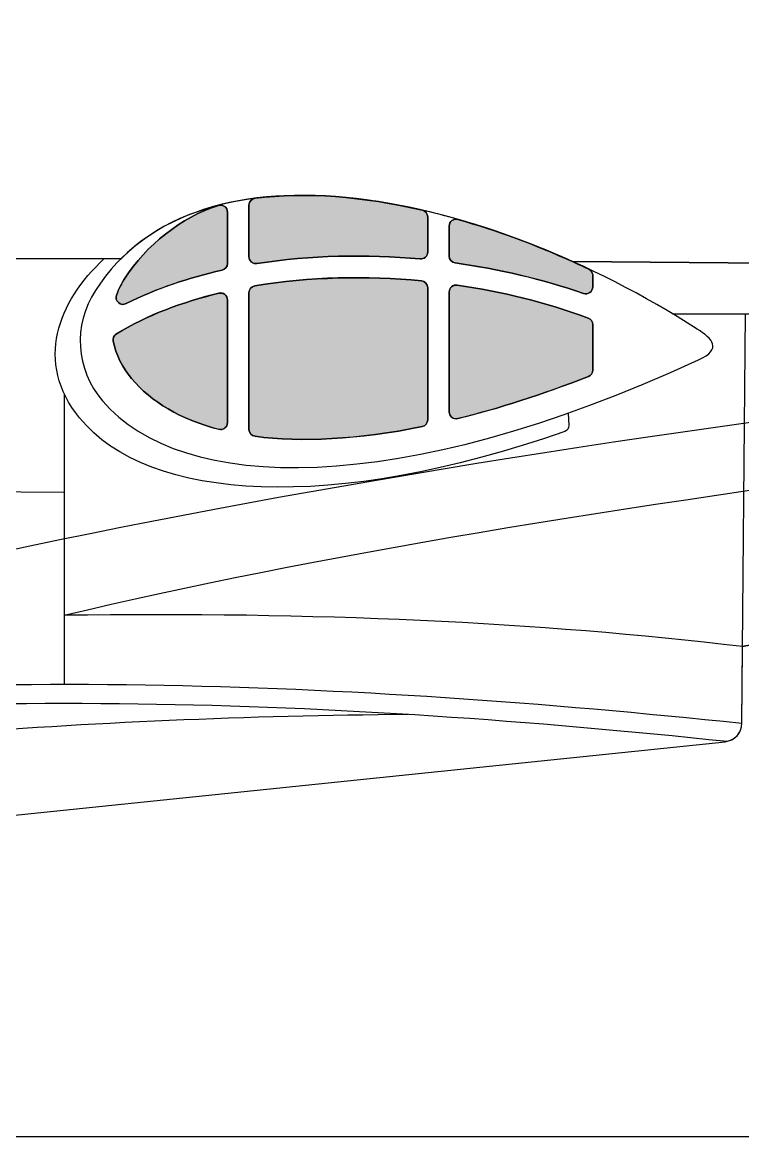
# Model space of a CAD drawing. Extents: x 65 to 351, y 40 to 244.
# Drawn here: x 141.74 to 152.96, y 197.93 to 215.28 of the extents above; entities that cross this region are included whole.
import ezdxf

# ---------------------------------------------------------------- set-up
doc = ezdxf.new("R2010")
doc.units = 0
doc.header["$MEASUREMENT"] = 0
doc.layers.add('4-VIEW', color=7, linetype='CONTINUOUS')
doc.layers.add('SOLIDS', color=7, linetype='CONTINUOUS')

msp = doc.modelspace()

# ---------------------------------------------------------------- hatches: boundary and pattern name
at = {"layer": 'SOLIDS'}
h = msp.add_hatch(color=255, dxfattribs=at)
edge = h.paths.add_edge_path()
edge.add_spline(control_points=[(145.361, 212.539), (145.307, 212.532), (145.267, 212.487), (145.267, 212.432), (145.267, 212.432), (145.267, 211.629), (145.267, 211.629), (145.267, 211.596), (145.28, 211.569), (145.305, 211.547), (145.33, 211.526), (145.359, 211.518), (145.392, 211.523), (146.228, 211.655), (147.09, 211.671), (147.933, 211.595), (147.964, 211.592), (147.992, 211.601), (148.015, 211.622), (148.038, 211.644), (148.05, 211.671), (148.05, 211.702), (148.05, 211.702), (148.05, 212.249), (148.05, 212.249), (148.05, 212.3), (148.016, 212.342), (147.967, 212.354), (147.046, 212.566), (146.155, 212.642), (145.361, 212.539)], knot_values=[0, 0, 0, 0, 1, 1, 1, 2, 2, 2, 3, 3, 3, 4, 4, 4, 5, 5, 5, 6, 6, 6, 7, 7, 7, 8, 8, 8, 9, 9, 9, 10, 10, 10, 10], degree=3, periodic=1)
h = msp.add_hatch(color=255, dxfattribs=at)
edge = h.paths.add_edge_path()
edge.add_spline(control_points=[(144.793, 212.427), (144.215, 212.251), (143.655, 211.794), (143.338, 211.3), (143.283, 211.214), (143.239, 211.124), (143.205, 211.033), (143.189, 210.99), (143.201, 210.945), (143.234, 210.915), (143.268, 210.885), (143.314, 210.879), (143.355, 210.899), (143.822, 211.136), (144.334, 211.304), (144.848, 211.42), (144.898, 211.431), (144.932, 211.474), (144.932, 211.525), (144.932, 211.525), (144.932, 212.324), (144.932, 212.324), (144.932, 212.36), (144.917, 212.39), (144.889, 212.411), (144.86, 212.432), (144.827, 212.438), (144.793, 212.427)], knot_values=[0, 0, 0, 0, 1, 1, 1, 2, 2, 2, 3, 3, 3, 4, 4, 4, 5, 5, 5, 6, 6, 6, 7, 7, 7, 8, 8, 8, 9, 9, 9, 9], degree=3, periodic=1)
h = msp.add_hatch(color=255, dxfattribs=at)
edge = h.paths.add_edge_path()
edge.add_spline(control_points=[(150.559, 211.438), (150.559, 211.438), (150.306, 211.554), (150.306, 211.554), (150.39, 211.516), (150.475, 211.478), (150.559, 211.438), (150.559, 211.438), (150.559, 211.438), (150.559, 211.438)], knot_values=[0, 0, 0, 0, 1, 1, 1, 2, 2, 2, 3, 3, 3, 3], degree=3, periodic=1)
edge = h.paths.add_edge_path()
edge.add_spline(control_points=[(148.385, 212.107), (148.385, 212.107), (148.385, 211.639), (148.385, 211.639), (148.385, 211.585), (148.425, 211.54), (148.478, 211.532), (149.157, 211.438), (149.83, 211.282), (150.477, 211.059), (150.512, 211.047), (150.546, 211.052), (150.575, 211.073), (150.604, 211.094), (150.62, 211.125), (150.62, 211.161), (150.62, 211.161), (150.62, 211.34), (150.62, 211.34), (150.62, 211.383), (150.597, 211.419), (150.559, 211.438), (150.475, 211.477), (150.39, 211.516), (150.306, 211.554), (149.717, 211.818), (149.116, 212.04), (148.522, 212.21), (148.489, 212.22), (148.456, 212.214), (148.428, 212.193), (148.4, 212.172), (148.385, 212.142), (148.385, 212.107)], knot_values=[0, 0, 0, 0, 1, 1, 1, 2, 2, 2, 3, 3, 3, 4, 4, 4, 5, 5, 5, 6, 6, 6, 7, 7, 7, 8, 8, 8, 9, 9, 9, 10, 10, 10, 11, 11, 11, 11], degree=3, periodic=1)
h = msp.add_hatch(color=255, dxfattribs=at)
edge = h.paths.add_edge_path()
edge.add_spline(control_points=[(147.952, 211.254), (147.093, 211.335), (146.209, 211.318), (145.357, 211.175), (145.305, 211.166), (145.267, 211.122), (145.267, 211.069), (145.267, 211.069), (145.267, 208.941), (145.267, 208.941), (145.267, 208.886), (145.307, 208.841), (145.361, 208.834), (146.085, 208.739), (146.96, 208.782), (147.964, 208.985), (148.014, 208.995), (148.05, 209.039), (148.05, 209.09), (148.05, 209.09), (148.05, 211.147), (148.05, 211.147), (148.05, 211.202), (148.008, 211.249), (147.952, 211.254)], knot_values=[0, 0, 0, 0, 1, 1, 1, 2, 2, 2, 3, 3, 3, 4, 4, 4, 5, 5, 5, 6, 6, 6, 7, 7, 7, 8, 8, 8, 8], degree=3, periodic=1)
h = msp.add_hatch(color=255, dxfattribs=at)
edge = h.paths.add_edge_path()
edge.add_spline(control_points=[(148.385, 211.08), (148.385, 211.08), (148.385, 209.214), (148.385, 209.214), (148.385, 209.18), (148.399, 209.151), (148.427, 209.129), (148.454, 209.108), (148.486, 209.101), (148.519, 209.109), (149.152, 209.266), (149.832, 209.483), (150.552, 209.764), (150.594, 209.781), (150.62, 209.819), (150.62, 209.864), (150.62, 209.864), (150.62, 210.574), (150.62, 210.574), (150.62, 210.62), (150.593, 210.659), (150.55, 210.675), (149.891, 210.918), (149.203, 211.085), (148.508, 211.187), (148.476, 211.191), (148.447, 211.183), (148.422, 211.162), (148.398, 211.141), (148.385, 211.113), (148.385, 211.08)], knot_values=[0, 0, 0, 0, 1, 1, 1, 2, 2, 2, 3, 3, 3, 4, 4, 4, 5, 5, 5, 6, 6, 6, 7, 7, 7, 8, 8, 8, 9, 9, 9, 10, 10, 10, 10], degree=3, periodic=1)
h = msp.add_hatch(color=255, dxfattribs=at)
edge = h.paths.add_edge_path()
edge.add_spline(control_points=[(144.799, 211.061), (144.239, 210.926), (143.684, 210.723), (143.202, 210.428), (143.162, 210.404), (143.143, 210.36), (143.152, 210.314), (143.196, 210.106), (143.292, 209.906), (143.438, 209.733), (143.745, 209.368), (144.204, 209.099), (144.797, 208.942), (144.83, 208.933), (144.863, 208.94), (144.89, 208.961), (144.917, 208.982), (144.932, 209.012), (144.932, 209.047), (144.932, 209.047), (144.932, 210.957), (144.932, 210.957), (144.932, 210.991), (144.918, 211.02), (144.891, 211.041), (144.864, 211.062), (144.832, 211.069), (144.799, 211.061)], knot_values=[0, 0, 0, 0, 1, 1, 1, 2, 2, 2, 3, 3, 3, 4, 4, 4, 5, 5, 5, 6, 6, 6, 7, 7, 7, 8, 8, 8, 9, 9, 9, 9], degree=3, periodic=1)

# ---------------------------------------------------------------- linework, layer by layer
at = {"layer": '4-VIEW', "color": 7}
for points in [[(143.274, 211.597), (140.343, 211.594), (134.36, 211.48)], [(151.863, 210.742), (163.602, 210.742)], [(142.39, 209.497), (142.39, 204.974)], [(134.299, 208.026), (142.39, 207.963)], [(181.752, 197.932), (103.375, 197.932)]]:
    msp.add_lwpolyline(points, dxfattribs=at)
for points, knots in [([(150.306, 211.554), (150.306, 211.554), (159.394, 211.475), (159.394, 211.475), (159.819, 211.471), (160.181, 211.517), (160.593, 211.624), (164.44, 212.632), (167.596, 215.116), (170.805, 219.801), (172.308, 221.997), (174.021, 224.654), (176.585, 224.48), (179.374, 224.292), (181.014, 222.161), (181.099, 219.493), (181.099, 219.493), (181.345, 211.81), (181.345, 211.81), (181.359, 211.373), (180.466, 210.832), (180.1, 210.762), (180.1, 210.762), (152.954, 205.56), (152.954, 205.56), (149.785, 205.94), (146.263, 206.101), (142.39, 206.048), (150.062, 207.899), (161.845, 209.179), (173.832, 210.43)], [0, 0, 0, 0, 1, 1, 1, 2, 2, 2, 3, 3, 3, 4, 4, 4, 5, 5, 5, 6, 6, 6, 7, 7, 7, 8, 8, 8, 9, 9, 9, 10, 10, 10, 10]), ([(152.268, 210.024), (147.592, 207.864), (144.204, 207.949), (142.986, 209.386), (142.568, 209.879), (142.524, 210.56), (142.875, 211.104), (144.497, 213.61), (148.96, 212.613), (152.248, 210.503), (152.485, 210.351), (152.644, 210.198), (152.268, 210.024), (152.268, 210.024), (152.268, 210.024), (152.268, 210.024)], [0, 0, 0, 0, 1, 1, 1, 2, 2, 2, 3, 3, 3, 4, 4, 4, 5, 5, 5, 5]), ([(145.361, 212.539), (146.155, 212.641), (147.046, 212.567), (147.966, 212.354), (148.016, 212.343), (148.05, 212.3), (148.05, 212.249), (148.05, 212.249), (148.05, 211.703), (148.05, 211.703), (148.05, 211.671), (148.038, 211.644), (148.015, 211.623), (147.992, 211.602), (147.964, 211.592), (147.933, 211.595), (147.09, 211.671), (146.228, 211.655), (145.391, 211.523), (145.359, 211.518), (145.33, 211.527), (145.305, 211.548), (145.28, 211.569), (145.267, 211.597), (145.267, 211.63), (145.267, 211.63), (145.267, 212.433), (145.267, 212.433), (145.267, 212.487), (145.307, 212.532), (145.361, 212.539), (145.361, 212.539), (145.361, 212.539), (145.361, 212.539)], [0, 0, 0, 0, 1, 1, 1, 2, 2, 2, 3, 3, 3, 4, 4, 4, 5, 5, 5, 6, 6, 6, 7, 7, 7, 8, 8, 8, 9, 9, 9, 10, 10, 10, 11, 11, 11, 11]), ([(144.932, 212.324), (144.932, 212.324), (144.932, 211.525), (144.932, 211.525), (144.932, 211.474), (144.898, 211.431), (144.848, 211.42), (144.334, 211.304), (143.822, 211.136), (143.355, 210.9), (143.314, 210.879), (143.268, 210.885), (143.234, 210.915), (143.201, 210.945), (143.189, 210.99), (143.205, 211.033), (143.238, 211.125), (143.283, 211.214), (143.338, 211.3), (143.655, 211.794), (144.215, 212.251), (144.793, 212.428), (144.827, 212.438), (144.86, 212.432), (144.888, 212.411), (144.917, 212.39), (144.932, 212.36), (144.932, 212.324), (144.932, 212.324), (144.932, 212.324), (144.932, 212.324)], [0, 0, 0, 0, 1, 1, 1, 2, 2, 2, 3, 3, 3, 4, 4, 4, 5, 5, 5, 6, 6, 6, 7, 7, 7, 8, 8, 8, 9, 9, 9, 10, 10, 10, 10]), ([(148.522, 212.211), (149.201, 212.017), (149.889, 211.754), (150.558, 211.438), (150.597, 211.42), (150.62, 211.383), (150.62, 211.341), (150.62, 211.341), (150.62, 211.161), (150.62, 211.161), (150.62, 211.125), (150.604, 211.094), (150.575, 211.073), (150.546, 211.053), (150.511, 211.047), (150.477, 211.059), (149.83, 211.283), (149.157, 211.438), (148.478, 211.533), (148.425, 211.54), (148.385, 211.585), (148.385, 211.639), (148.385, 211.639), (148.385, 212.107), (148.385, 212.107), (148.385, 212.142), (148.4, 212.172), (148.428, 212.193), (148.456, 212.214), (148.488, 212.22), (148.522, 212.211), (148.522, 212.211), (148.522, 212.211), (148.522, 212.211)], [0, 0, 0, 0, 1, 1, 1, 2, 2, 2, 3, 3, 3, 4, 4, 4, 5, 5, 5, 6, 6, 6, 7, 7, 7, 8, 8, 8, 9, 9, 9, 10, 10, 10, 11, 11, 11, 11]), ([(150.24, 209.196), (150.24, 209.196), (150.248, 209.001), (150.248, 209.001), (150.249, 208.96), (150.225, 208.925), (150.187, 208.911), (146.586, 207.643), (143.696, 207.806), (142.629, 209.121), (141.922, 209.99), (142.297, 210.934), (143.009, 211.597)], [0, 0, 0, 0, 1, 1, 1, 2, 2, 2, 3, 3, 3, 4, 4, 4, 4]), ([(148.05, 211.147), (148.05, 211.147), (148.05, 209.091), (148.05, 209.091), (148.05, 209.039), (148.014, 208.995), (147.964, 208.985), (146.96, 208.783), (146.085, 208.74), (145.361, 208.834), (145.307, 208.841), (145.267, 208.886), (145.267, 208.941), (145.267, 208.941), (145.267, 211.069), (145.267, 211.069), (145.267, 211.122), (145.305, 211.166), (145.357, 211.176), (146.209, 211.318), (147.093, 211.336), (147.952, 211.254), (148.008, 211.249), (148.05, 211.203), (148.05, 211.147), (148.05, 211.147), (148.05, 211.147), (148.05, 211.147)], [0, 0, 0, 0, 1, 1, 1, 2, 2, 2, 3, 3, 3, 4, 4, 4, 5, 5, 5, 6, 6, 6, 7, 7, 7, 8, 8, 8, 9, 9, 9, 9]), ([(150.62, 210.574), (150.62, 210.574), (150.62, 209.865), (150.62, 209.865), (150.62, 209.819), (150.594, 209.781), (150.552, 209.764), (149.831, 209.483), (149.152, 209.267), (148.519, 209.11), (148.486, 209.102), (148.453, 209.109), (148.426, 209.13), (148.399, 209.151), (148.385, 209.18), (148.385, 209.214), (148.385, 209.214), (148.385, 211.081), (148.385, 211.081), (148.385, 211.113), (148.398, 211.141), (148.422, 211.162), (148.447, 211.183), (148.476, 211.192), (148.508, 211.187), (149.203, 211.085), (149.891, 210.918), (150.55, 210.675), (150.593, 210.659), (150.62, 210.62), (150.62, 210.574), (150.62, 210.574), (150.62, 210.574), (150.62, 210.574)], [0, 0, 0, 0, 1, 1, 1, 2, 2, 2, 3, 3, 3, 4, 4, 4, 5, 5, 5, 6, 6, 6, 7, 7, 7, 8, 8, 8, 9, 9, 9, 10, 10, 10, 11, 11, 11, 11]), ([(144.932, 210.957), (144.932, 210.957), (144.932, 209.047), (144.932, 209.047), (144.932, 209.012), (144.917, 208.983), (144.89, 208.962), (144.863, 208.941), (144.83, 208.934), (144.797, 208.943), (144.203, 209.099), (143.745, 209.368), (143.438, 209.733), (143.292, 209.907), (143.196, 210.107), (143.152, 210.314), (143.143, 210.36), (143.162, 210.405), (143.201, 210.429), (143.684, 210.723), (144.239, 210.926), (144.799, 211.062), (144.832, 211.07), (144.864, 211.063), (144.891, 211.042), (144.918, 211.021), (144.932, 210.991), (144.932, 210.957), (144.932, 210.957), (144.932, 210.957), (144.932, 210.957)], [0, 0, 0, 0, 1, 1, 1, 2, 2, 2, 3, 3, 3, 4, 4, 4, 5, 5, 5, 6, 6, 6, 7, 7, 7, 8, 8, 8, 9, 9, 9, 10, 10, 10, 10]), ([(134.076, 202.158), (134.076, 202.158), (152.681, 204.081), (152.681, 204.081), (152.83, 204.096), (152.942, 204.219), (152.943, 204.368), (152.943, 204.368), (153.001, 210.742), (153.001, 210.742)], [0, 0, 0, 0, 1, 1, 1, 2, 2, 2, 3, 3, 3, 3]), ([(167.118, 210.465), (155.223, 209.737), (142.361, 207.624), (134.867, 205.4), (134.707, 205.352), (134.565, 205.331), (134.399, 205.329), (134.399, 205.329), (133.16, 205.316), (133.16, 205.316)], [0, 0, 0, 0, 1, 1, 1, 2, 2, 2, 3, 3, 3, 3])]:
    msp.add_open_spline(points, degree=3, knots=knots, dxfattribs=at)
for points in [[(134.076, 204.504), (140.583, 205.269), (146.815, 205.012), (152.943, 204.368)], [(134.076, 204.199), (140.583, 204.964), (146.591, 204.731), (152.718, 204.087)], [(134.076, 203.366), (137.715, 204.083), (142.78, 204.47), (147.74, 204.509)]]:
    msp.add_open_spline(points, degree=3, dxfattribs=at)
at = {"layer": 'SOLIDS'}
for points, knots in [([(121.557, 211.777), (121.561, 211.777), (121.565, 211.777), (121.569, 211.777), (123.314, 211.776), (123.751, 212.749), (124.096, 214.235), (123.902, 214.236), (123.708, 214.238), (123.513, 214.24), (123.513, 214.24), (123.512, 214.091), (123.512, 214.091), (123.508, 213.696), (123.185, 213.376), (122.79, 213.376), (122.79, 213.376), (121.725, 213.376), (121.725, 213.376), (121.725, 213.376), (121.516, 213.376), (121.516, 213.376), (121.119, 213.376), (120.795, 213.701), (120.795, 214.098), (120.795, 214.098), (120.795, 214.3), (120.795, 214.3), (120.153, 214.321), (119.513, 214.348), (118.877, 214.382), (118.706, 214.391), (118.535, 214.4), (118.364, 214.41), (117.909, 214.436), (117.536, 214.812), (117.538, 215.269), (117.538, 215.269), (117.546, 217.154), (117.546, 217.154), (117.546, 217.154), (117.272, 217.154), (117.272, 217.154), (117.272, 217.095), (117.224, 217.048), (117.165, 217.048), (117.165, 217.048), (117.111, 217.048), (117.111, 217.048), (117.169, 216.017), (116.977, 214.539), (116.798, 213.476), (116.795, 213.455), (116.738, 213.455), (116.737, 213.475), (116.643, 214.525), (116.479, 215.804), (116.611, 217.048), (116.553, 217.048), (116.505, 217.095), (116.505, 217.154), (116.505, 217.154), (116.505, 217.175), (116.505, 217.175), (116.505, 217.175), (115.821, 217.175), (115.821, 217.175), (115.487, 217.175), (115.491, 217.718), (115.821, 217.718), (115.821, 217.718), (116.505, 217.718), (116.505, 217.718), (116.505, 217.718), (116.505, 217.738), (116.505, 217.738), (116.505, 217.797), (116.553, 217.845), (116.611, 217.845), (116.611, 217.845), (116.695, 217.845), (116.695, 217.845), (116.645, 220.163), (117.005, 222.34), (117.168, 224.296), (117.171, 224.334), (117.227, 224.333), (117.229, 224.296), (117.338, 222.315), (117.245, 219.766), (117.119, 217.845), (117.119, 217.845), (117.165, 217.845), (117.165, 217.845), (117.224, 217.845), (117.272, 217.797), (117.272, 217.738), (117.272, 217.738), (117.548, 217.738), (117.548, 217.738), (117.548, 217.738), (117.554, 219.049), (117.554, 219.049), (117.555, 219.523), (117.94, 219.909), (118.413, 219.909), (118.607, 219.909), (118.803, 219.909), (118.998, 219.907), (119.642, 219.903), (120.29, 219.889), (120.926, 219.865), (121.242, 219.853), (121.555, 219.839), (121.863, 219.822), (122.503, 219.786), (123.124, 219.739), (123.707, 219.678), (124.479, 219.598), (125.186, 219.495), (125.791, 219.365), (126.241, 219.268), (126.634, 219.156), (126.956, 219.028), (127.842, 219.137), (128.853, 219.013), (129.553, 218.937), (132.36, 218.635), (134.824, 217.911), (137.298, 217.013), (137.375, 216.985), (137.406, 216.915), (137.398, 216.85), (137.396, 216.835), (137.393, 216.821), (137.387, 216.807), (137.659, 216.781), (137.887, 216.784), (138.132, 216.641), (138.132, 216.641), (140.458, 215.289), (140.458, 215.289), (140.458, 215.289), (141.482, 214.694), (141.482, 214.694), (141.551, 214.653), (141.521, 214.547), (141.441, 214.55), (140.182, 214.594), (138.884, 214.628), (137.58, 214.668), (136.298, 213.206), (138.312, 211.618), (140.883, 211.595), (140.883, 211.595), (141.012, 211.595), (141.012, 211.595), (141.019, 211.595), (141.027, 211.595), (141.034, 211.595), (141.034, 211.595), (143.009, 211.597), (143.009, 211.597), (143.009, 211.597), (143.274, 211.597), (143.274, 211.597), (143.813, 212.134), (144.534, 212.433), (145.361, 212.539), (146.155, 212.642), (147.046, 212.566), (147.967, 212.354), (148.151, 212.312), (148.336, 212.264), (148.522, 212.21), (149.116, 212.041), (149.717, 211.819), (150.306, 211.554), (150.306, 211.554), (159.394, 211.475), (159.394, 211.475), (159.561, 211.473), (159.719, 211.479), (159.875, 211.494), (160.113, 211.516), (160.344, 211.559), (160.593, 211.624), (160.787, 211.675), (160.98, 211.73), (161.172, 211.788), (161.813, 211.985), (162.436, 212.225), (163.043, 212.512), (163.766, 212.855), (164.468, 213.264), (165.154, 213.745), (165.96, 214.311), (166.744, 214.977), (167.517, 215.753), (168.626, 216.866), (169.712, 218.206), (170.805, 219.801), (171.791, 221.24), (172.866, 222.878), (174.213, 223.787), (174.729, 224.135), (175.285, 224.376), (175.89, 224.457), (176.115, 224.488), (176.346, 224.496), (176.585, 224.48), (179.033, 224.314), (180.596, 222.653), (180.999, 220.445), (181.055, 220.137), (181.089, 219.819), (181.099, 219.493), (181.099, 219.493), (181.275, 213.95), (181.275, 213.95), (181.275, 213.95), (181.345, 211.81), (181.345, 211.81), (181.348, 211.695), (181.29, 211.573), (181.195, 211.455), (180.927, 211.121), (180.37, 210.813), (180.1, 210.761), (180.1, 210.761), (173.809, 209.556), (173.809, 209.556), (173.809, 209.556), (162.715, 207.431), (162.715, 207.431), (162.715, 207.431), (159.457, 206.806), (159.457, 206.806), (159.457, 206.806), (152.954, 205.56), (152.954, 205.56), (152.954, 205.56), (152.943, 204.368), (152.943, 204.368), (152.942, 204.232), (152.848, 204.117), (152.719, 204.087), (152.706, 204.084), (152.694, 204.082), (152.681, 204.081), (152.681, 204.081), (134.076, 202.158), (134.076, 202.158), (134.076, 202.158), (134.076, 201.819), (134.076, 201.819), (134.076, 201.742), (134.014, 201.68), (133.938, 201.68), (133.938, 201.68), (133.324, 201.68), (133.324, 201.68), (133.324, 201.676), (133.324, 201.672), (133.324, 201.668), (133.324, 200.401), (132.296, 199.373), (131.029, 199.373), (129.761, 199.373), (128.733, 200.401), (128.733, 201.668), (128.733, 201.736), (128.736, 201.803), (128.742, 201.869), (124.362, 201.926), (119.986, 202.026), (115.621, 202.232), (115.621, 202.232), (115.624, 202.069), (115.624, 202.069), (115.625, 202.004), (115.571, 201.954), (115.506, 201.959), (114.55, 202.043), (113.322, 202.125), (112.131, 202.248), (112.166, 202.212), (112.201, 202.175), (112.218, 202.158), (112.502, 201.877), (112.677, 201.488), (112.677, 201.058), (112.677, 200.202), (111.984, 199.509), (111.128, 199.509), (110.273, 199.509), (109.58, 200.202), (109.58, 201.058), (109.58, 201.608), (109.867, 202.091), (110.3, 202.366), (110.336, 202.389), (110.405, 202.429), (110.461, 202.46), (110.043, 202.526), (109.652, 202.602), (109.307, 202.69), (109.243, 202.706), (109.18, 202.723), (109.119, 202.74), (106.751, 203.405), (105.295, 204.382), (104.229, 206.227), (104.194, 206.287), (104.235, 206.363), (104.305, 206.365), (104.32, 206.366), (104.334, 206.366), (104.349, 206.367), (104.349, 206.367), (104.258, 206.531), (104.258, 206.531), (104.213, 206.529), (104.168, 206.527), (104.123, 206.525), (104.086, 206.524), (104.054, 206.542), (104.037, 206.575), (103.847, 206.939), (103.667, 207.34), (103.496, 207.777), (103.44, 207.919), (103.49, 208.077), (103.617, 208.162), (104.003, 208.421), (104.424, 208.662), (104.878, 208.885), (105.369, 209.126), (105.179, 210.396), (105.719, 210.399), (105.719, 210.399), (107.457, 210.409), (107.457, 210.409), (107.457, 210.409), (108.651, 210.416), (108.651, 210.416), (108.651, 210.416), (110.708, 210.429), (110.708, 210.429), (110.704, 210.528), (110.741, 210.628), (110.819, 210.702), (110.819, 210.702), (111.898, 211.718), (111.898, 211.718), (111.93, 211.749), (111.965, 211.772), (112.003, 211.788), (112.046, 211.806), (112.092, 211.815), (112.141, 211.815), (112.141, 211.815), (115.667, 211.801), (115.667, 211.801), (115.667, 211.801), (117.951, 211.792), (117.951, 211.792), (117.951, 211.792), (121.557, 211.777), (121.557, 211.777)], [0, 0, 0, 0, 1, 1, 1, 2, 2, 2, 3, 3, 3, 4, 4, 4, 5, 5, 5, 6, 6, 6, 7, 7, 7, 8, 8, 8, 9, 9, 9, 10, 10, 10, 11, 11, 11, 12, 12, 12, 13, 13, 13, 14, 14, 14, 15, 15, 15, 16, 16, 16, 17, 17, 17, 18, 18, 18, 19, 19, 19, 20, 20, 20, 21, 21, 21, 22, 22, 22, 23, 23, 23, 24, 24, 24, 25, 25, 25, 26, 26, 26, 27, 27, 27, 28, 28, 28, 29, 29, 29, 30, 30, 30, 31, 31, 31, 32, 32, 32, 33, 33, 33, 34, 34, 34, 35, 35, 35, 36, 36, 36, 37, 37, 37, 38, 38, 38, 39, 39, 39, 40, 40, 40, 41, 41, 41, 42, 42, 42, 43, 43, 43, 44, 44, 44, 45, 45, 45, 46, 46, 46, 47, 47, 47, 48, 48, 48, 49, 49, 49, 50, 50, 50, 51, 51, 51, 52, 52, 52, 53, 53, 53, 54, 54, 54, 55, 55, 55, 56, 56, 56, 57, 57, 57, 58, 58, 58, 59, 59, 59, 60, 60, 60, 61, 61, 61, 62, 62, 62, 63, 63, 63, 64, 64, 64, 65, 65, 65, 66, 66, 66, 67, 67, 67, 68, 68, 68, 69, 69, 69, 70, 70, 70, 71, 71, 71, 72, 72, 72, 73, 73, 73, 74, 74, 74, 75, 75, 75, 76, 76, 76, 77, 77, 77, 78, 78, 78, 79, 79, 79, 80, 80, 80, 81, 81, 81, 82, 82, 82, 83, 83, 83, 84, 84, 84, 85, 85, 85, 86, 86, 86, 87, 87, 87, 88, 88, 88, 89, 89, 89, 90, 90, 90, 91, 91, 91, 92, 92, 92, 93, 93, 93, 94, 94, 94, 95, 95, 95, 96, 96, 96, 97, 97, 97, 98, 98, 98, 99, 99, 99, 100, 100, 100, 101, 101, 101, 102, 102, 102, 103, 103, 103, 104, 104, 104, 105, 105, 105, 106, 106, 106, 107, 107, 107, 108, 108, 108, 109, 109, 109, 110, 110, 110, 111, 111, 111, 112, 112, 112, 113, 113, 113, 114, 114, 114, 115, 115, 115, 116, 116, 116, 117, 117, 117, 118, 118, 118, 119, 119, 119, 120, 120, 120, 121, 121, 121, 122, 122, 122, 123, 123, 123, 123]), ([(145.361, 212.539), (145.307, 212.532), (145.267, 212.487), (145.267, 212.432), (145.267, 212.432), (145.267, 211.629), (145.267, 211.629), (145.267, 211.596), (145.28, 211.569), (145.305, 211.547), (145.33, 211.526), (145.359, 211.518), (145.392, 211.523), (146.228, 211.655), (147.09, 211.671), (147.933, 211.595), (147.964, 211.592), (147.992, 211.601), (148.015, 211.622), (148.038, 211.644), (148.05, 211.671), (148.05, 211.702), (148.05, 211.702), (148.05, 212.249), (148.05, 212.249), (148.05, 212.3), (148.016, 212.342), (147.967, 212.354), (147.046, 212.566), (146.155, 212.642), (145.361, 212.539)], [0, 0, 0, 0, 1, 1, 1, 2, 2, 2, 3, 3, 3, 4, 4, 4, 5, 5, 5, 6, 6, 6, 7, 7, 7, 8, 8, 8, 9, 9, 9, 10, 10, 10, 10]), ([(144.793, 212.427), (144.215, 212.251), (143.655, 211.794), (143.338, 211.3), (143.283, 211.214), (143.239, 211.124), (143.205, 211.033), (143.189, 210.99), (143.201, 210.945), (143.234, 210.915), (143.268, 210.885), (143.314, 210.879), (143.355, 210.899), (143.822, 211.136), (144.334, 211.304), (144.848, 211.42), (144.898, 211.431), (144.932, 211.474), (144.932, 211.525), (144.932, 211.525), (144.932, 212.324), (144.932, 212.324), (144.932, 212.36), (144.917, 212.39), (144.889, 212.411), (144.86, 212.432), (144.827, 212.438), (144.793, 212.427)], [0, 0, 0, 0, 1, 1, 1, 2, 2, 2, 3, 3, 3, 4, 4, 4, 5, 5, 5, 6, 6, 6, 7, 7, 7, 8, 8, 8, 9, 9, 9, 9]), ([(148.385, 212.107), (148.385, 212.107), (148.385, 211.639), (148.385, 211.639), (148.385, 211.585), (148.425, 211.54), (148.478, 211.532), (149.157, 211.438), (149.83, 211.282), (150.477, 211.059), (150.512, 211.047), (150.546, 211.052), (150.575, 211.073), (150.604, 211.094), (150.62, 211.125), (150.62, 211.161), (150.62, 211.161), (150.62, 211.34), (150.62, 211.34), (150.62, 211.383), (150.597, 211.419), (150.559, 211.438), (150.475, 211.477), (150.39, 211.516), (150.306, 211.554), (149.717, 211.818), (149.116, 212.04), (148.522, 212.21), (148.489, 212.22), (148.456, 212.214), (148.428, 212.193), (148.4, 212.172), (148.385, 212.142), (148.385, 212.107)], [0, 0, 0, 0, 1, 1, 1, 2, 2, 2, 3, 3, 3, 4, 4, 4, 5, 5, 5, 6, 6, 6, 7, 7, 7, 8, 8, 8, 9, 9, 9, 10, 10, 10, 11, 11, 11, 11]), ([(150.559, 211.438), (150.559, 211.438), (150.306, 211.554), (150.306, 211.554), (150.39, 211.516), (150.475, 211.478), (150.559, 211.438), (150.559, 211.438), (150.559, 211.438), (150.559, 211.438)], [0, 0, 0, 0, 1, 1, 1, 2, 2, 2, 3, 3, 3, 3]), ([(147.952, 211.254), (147.093, 211.335), (146.209, 211.318), (145.357, 211.175), (145.305, 211.166), (145.267, 211.122), (145.267, 211.069), (145.267, 211.069), (145.267, 208.941), (145.267, 208.941), (145.267, 208.886), (145.307, 208.841), (145.361, 208.834), (146.085, 208.739), (146.96, 208.782), (147.964, 208.985), (148.014, 208.995), (148.05, 209.039), (148.05, 209.09), (148.05, 209.09), (148.05, 211.147), (148.05, 211.147), (148.05, 211.202), (148.008, 211.249), (147.952, 211.254)], [0, 0, 0, 0, 1, 1, 1, 2, 2, 2, 3, 3, 3, 4, 4, 4, 5, 5, 5, 6, 6, 6, 7, 7, 7, 8, 8, 8, 8]), ([(148.385, 211.08), (148.385, 211.08), (148.385, 209.214), (148.385, 209.214), (148.385, 209.18), (148.399, 209.151), (148.427, 209.129), (148.454, 209.108), (148.486, 209.101), (148.519, 209.109), (149.152, 209.266), (149.832, 209.483), (150.552, 209.764), (150.594, 209.781), (150.62, 209.819), (150.62, 209.864), (150.62, 209.864), (150.62, 210.574), (150.62, 210.574), (150.62, 210.62), (150.593, 210.659), (150.55, 210.675), (149.891, 210.918), (149.203, 211.085), (148.508, 211.187), (148.476, 211.191), (148.447, 211.183), (148.422, 211.162), (148.398, 211.141), (148.385, 211.113), (148.385, 211.08)], [0, 0, 0, 0, 1, 1, 1, 2, 2, 2, 3, 3, 3, 4, 4, 4, 5, 5, 5, 6, 6, 6, 7, 7, 7, 8, 8, 8, 9, 9, 9, 10, 10, 10, 10]), ([(144.799, 211.061), (144.239, 210.926), (143.684, 210.723), (143.202, 210.428), (143.162, 210.404), (143.143, 210.36), (143.152, 210.314), (143.196, 210.106), (143.292, 209.906), (143.438, 209.733), (143.745, 209.368), (144.204, 209.099), (144.797, 208.942), (144.83, 208.933), (144.863, 208.94), (144.89, 208.961), (144.917, 208.982), (144.932, 209.012), (144.932, 209.047), (144.932, 209.047), (144.932, 210.957), (144.932, 210.957), (144.932, 210.991), (144.918, 211.02), (144.891, 211.041), (144.864, 211.062), (144.832, 211.069), (144.799, 211.061)], [0, 0, 0, 0, 1, 1, 1, 2, 2, 2, 3, 3, 3, 4, 4, 4, 5, 5, 5, 6, 6, 6, 7, 7, 7, 8, 8, 8, 9, 9, 9, 9])]:
    msp.add_open_spline(points, degree=3, knots=knots, dxfattribs=at)

doc.saveas('drawing.dxf')
